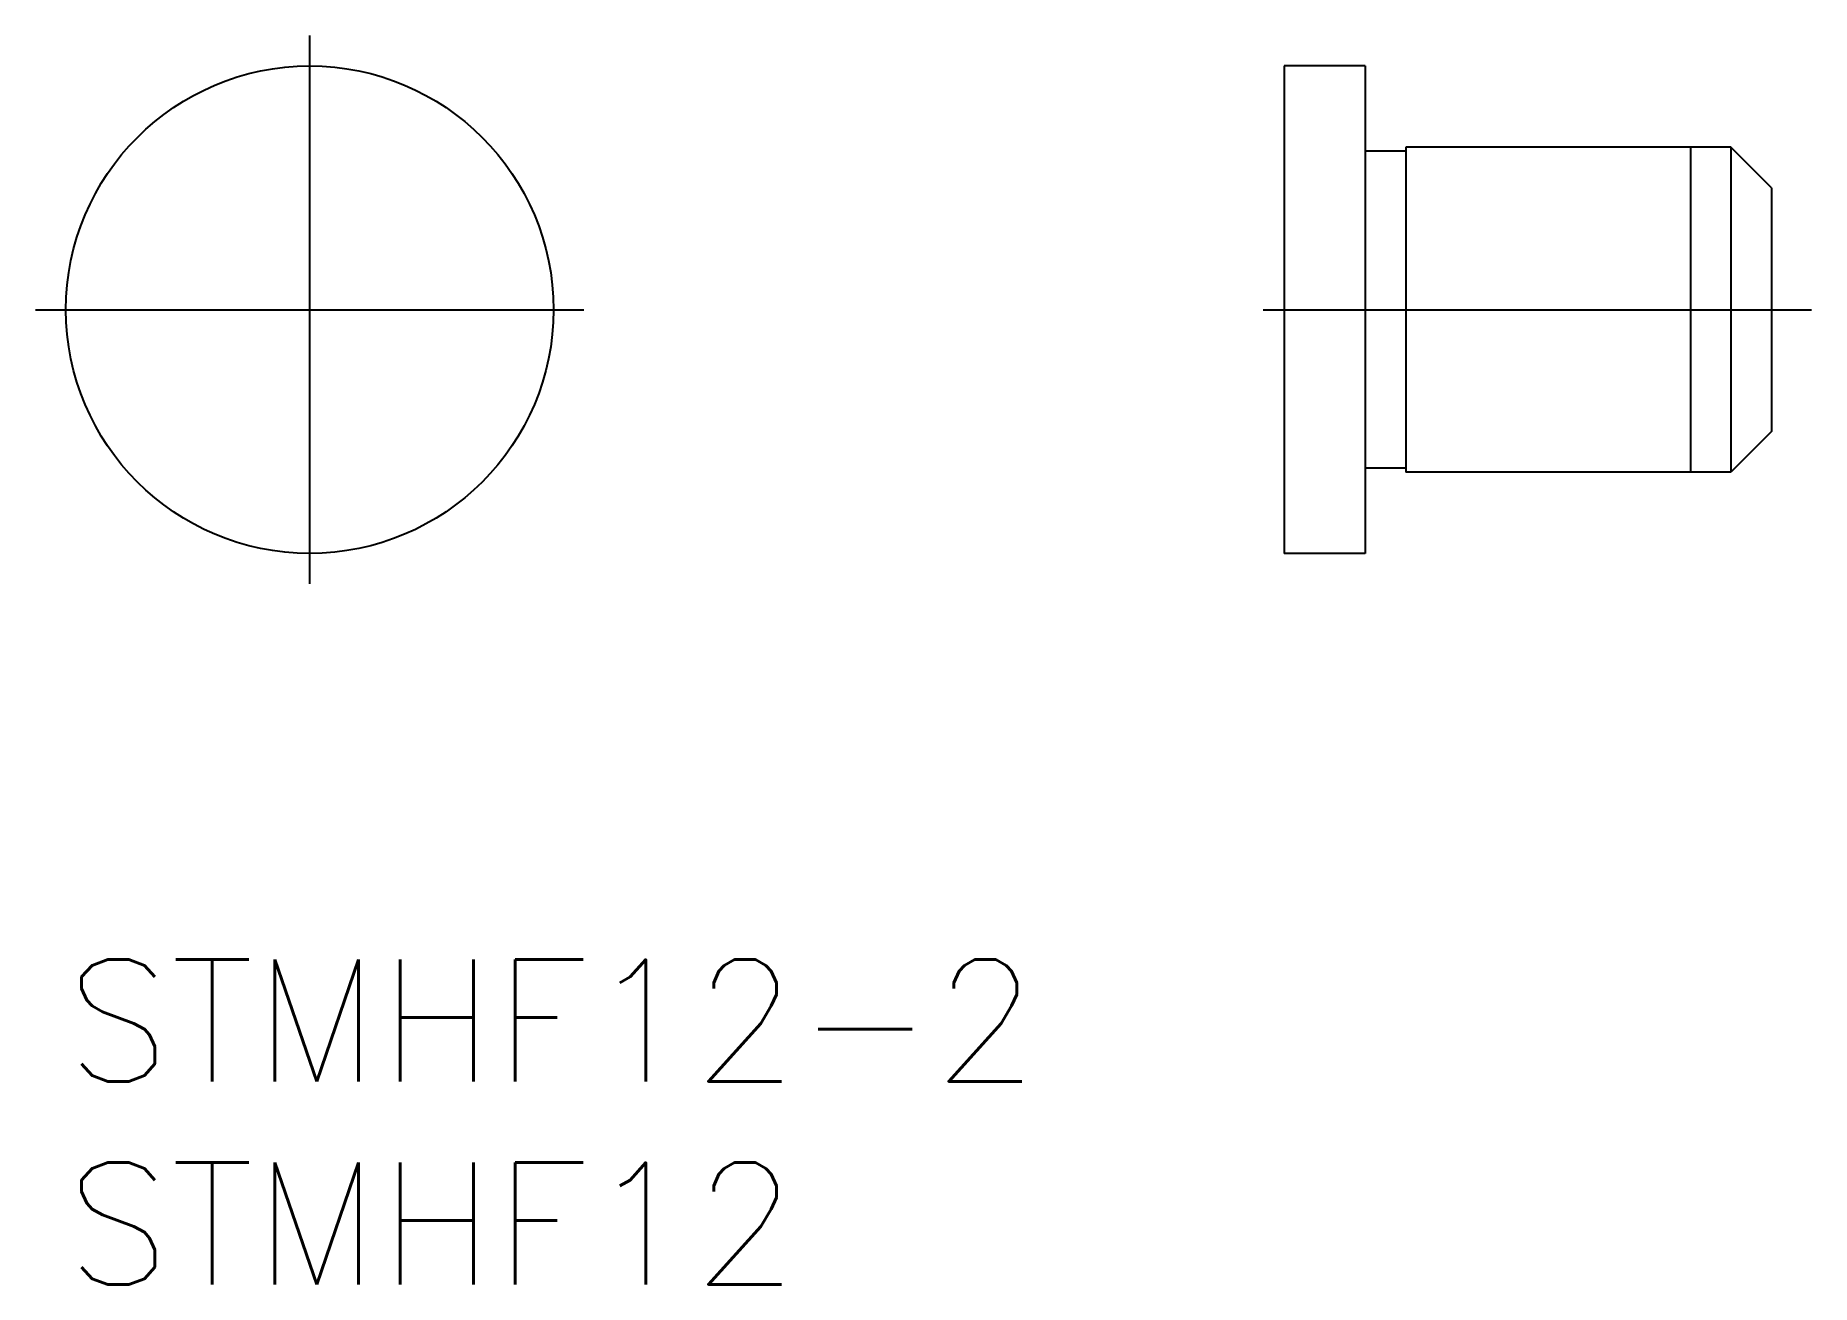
# Model space of a CAD drawing. Extents: x -0.8 to 43, y -8 to 22.8.
import ezdxf

# ---------------------------------------------------------------- set-up
doc = ezdxf.new("R2010")
doc.units = 0
doc.header["$LTSCALE"] = 0.5
doc.linetypes.add('CENTER', pattern=[50.8, 31.75, -6.35, 6.35, -6.35])
for name, color, linetype in [('MSM_CENTER', 1, 'CENTER'), ('MSM_CONTINUOUS', 7, 'CONTINUOUS'), ('MSM_NARROW', 5, 'CONTINUOUS'), ('MSM_PART_NUMBER', 7, 'CONTINUOUS')]:
    doc.layers.add(name, color=color, linetype=linetype)
doc.styles.get("Standard").update_dxf_attribs({"font": 'txt.shx', "height": 1.5, "bigfont": 'bigfont.shx'})

# ---------------------------------------------------------------- blocks, each defined once
blk = doc.blocks.new('*U13')
at = {"layer": 'MSM_PART_NUMBER'}
blk.add_text('STMHF12-2', height=3, dxfattribs=at).set_placement((0, -3))
blk = doc.blocks.new('*U14')
at = {"layer": 'MSM_PART_NUMBER'}
blk.add_text('STMHF12', height=3, dxfattribs=at).set_placement((0, -8))

msp = doc.modelspace()

# ---------------------------------------------------------------- linework, layer by layer
at = {"layer": 'MSM_CENTER'}
for p, q in [((6, 9.25), (6, 22.75)), ((-0.75, 16), (12.75, 16)), ((29.463, 16), (42.963, 16))]:
    msp.add_line(p, q, dxfattribs=at)
at = {"layer": 'MSM_CONTINUOUS'}
for p, q in [((31.981, 22), (29.981, 22)), ((29.981, 22), (29.981, 10)), ((31.981, 22), (31.981, 10)), ((32.981, 19.9), (31.981, 19.9)), ((40.981, 20), (32.981, 20)), ((32.981, 20), (32.981, 12)), ((41.981, 19), (40.981, 20)), ((40.981, 20), (40.981, 12)), ((41.981, 19), (41.981, 13)), ((41.981, 13), (40.981, 12)), ((32.981, 12.1), (31.981, 12.1)), ((40.981, 12), (32.981, 12)), ((31.981, 10), (29.981, 10))]:
    msp.add_line(p, q, dxfattribs=at)
msp.add_circle((6, 16), 6, dxfattribs=at)
at = {"layer": 'MSM_NARROW'}
msp.add_line((39.981, 20), (39.981, 12), dxfattribs=at)

# ---------------------------------------------------------------- block references
at = {"layer": 'MSM_CONTINUOUS'}
for name in ['*U13', '*U14']:
    msp.add_blockref(name, (0, 0), dxfattribs=at)

doc.saveas('drawing.dxf')
